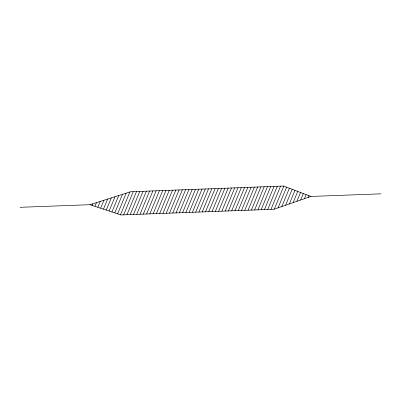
<?xml version="1.0" encoding="UTF-8"?>
<svg xmlns="http://www.w3.org/2000/svg" width="401" height="401" viewBox="0 0 401 401"><rect width="100%" height="100%" fill="white"/><g stroke="black" fill="none" stroke-linecap="round" stroke-linejoin="round"><path stroke-width="0.6" d="M92.12 205.377L92.756 203.828M94.952 206.32L96.471 202.64M97.789 207.262L100.185 201.457M100.621 208.204L103.899 200.269M103.458 209.147L107.608 199.081M106.29 210.089L111.323 197.893M109.127 211.031L115.037 196.706M111.959 211.974L118.751 195.518M114.796 212.916L122.465 194.33M117.628 213.858L126.18 193.147M120.465 214.801L129.894 191.959M123.663 214.866L133.242 191.653M126.937 214.741L136.515 191.528M130.21 214.62L139.789 191.407M133.483 214.5L143.067 191.282M136.761 214.375L146.34 191.162M140.034 214.254L149.613 191.041M143.307 214.129L152.886 190.916M146.581 214.009L156.159 190.796M149.854 213.888L159.433 190.67M153.132 213.763L162.711 190.55M156.405 213.643L165.984 190.43M159.678 213.517L169.257 190.305M162.951 213.397L172.53 190.184M166.225 213.277L175.803 190.064M169.498 213.152L179.082 189.939M172.776 213.031L182.355 189.818M176.049 212.906L185.628 189.693M179.322 212.786L188.901 189.573M182.595 212.665L192.174 189.452M185.869 212.54L195.447 189.327M189.147 212.42L198.726 189.207M192.42 212.299L201.999 189.082M195.693 212.174L205.272 188.961M198.966 212.054L208.545 188.841M202.239 211.928L211.818 188.716M205.512 211.808L215.096 188.595M208.791 211.688L218.37 188.47M212.064 211.563L221.643 188.35M215.337 211.442L224.916 188.229M218.61 211.317L228.189 188.104M221.883 211.197L231.467 187.984M225.161 211.076L234.74 187.863M228.435 210.951L238.014 187.738M231.708 210.831L241.287 187.618M234.981 210.71L244.56 187.493M238.254 210.585L247.833 187.372M241.527 210.465L251.111 187.252M244.805 210.34L254.384 187.127M248.079 210.219L257.658 187.006M251.352 210.099L260.931 186.881M254.625 209.974L264.204 186.761M257.898 209.853L267.482 186.64M261.176 209.728L270.755 186.515M264.449 209.608L274.028 186.395M267.723 209.487L277.302 186.27M270.996 209.362L280.575 186.149M274.299 209.172L283.823 186.099M278.063 207.863L286.605 187.162M281.823 206.555L289.392 188.224M285.587 205.252L292.179 189.287M289.352 203.944L294.961 190.35M293.116 202.635L297.748 191.412M296.875 201.327L300.529 192.475M300.64 200.019L303.316 193.538M304.404 198.716L306.103 194.6M308.168 197.407L308.885 195.663M380.95 193.828L310.94 196.445L274.078 209.247L120.957 214.966L90.06 204.69L20.05 207.307M90.06 204.69L130.536 191.753L283.657 186.034L310.94 196.445"/></g></svg>
